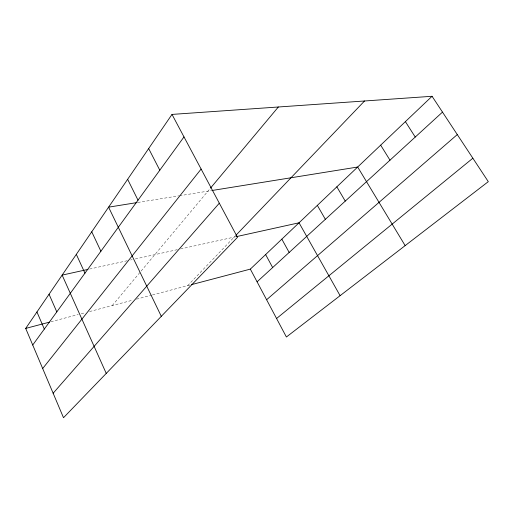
<?xml version="1.0" encoding="UTF-8"?>
<svg xmlns="http://www.w3.org/2000/svg" width="514" height="514" viewBox="0 0 514 514"><rect width="100%" height="100%" fill="white"/><g stroke="black" fill="none" stroke-linecap="round" stroke-linejoin="round"><path stroke-width="0.39" stroke-dasharray="2.57 1.93" d="M112.245 305.567L209.988 188.715M187.655 285.656L235.245 235.971M50.886 321.764L78.212 314.549M81.238 313.752L85.028 312.75M89.564 311.555L132.708 300.163M136.493 299.161L151.694 295.152M152.459 294.946L189.923 285.058M89.564 269.053L127.459 260.688M130.588 259.994L132.149 259.647M135.285 258.96L177.439 249.65M180.555 248.956L235.663 236.787M137.829 202.452L178.763 195.853M179.547 195.731L211.061 190.649"/><path stroke-width="0.77" d="M172.004 114.41L237.5 237.327L63.505 417.721L25.7 328.414L172.004 114.41L432.056 96.279L488.3 181.654L286.394 336.998L250.337 269.111L432.056 96.279M32.729 345.01L183.993 136.917M42.681 368.525L201.122 169.061M210.496 188.111L278.344 106.996M53.141 393.242L219.311 203.184M235.797 235.399L364.542 100.988M257.084 281.807L442.496 112.116M266.605 299.739L457.293 134.578M276.571 318.5L472.861 158.216M25.7 328.414L49.357 322.169M191.433 284.66L250.337 269.111M87.997 269.4L62.143 275.112L106.244 373.408M236.421 236.62L299.039 222.793L340.101 295.672M137.039 202.58L108.589 207.161L161.3 316.328M211.839 190.527L357.673 167.024L405.154 245.621M405.398 121.638L415.248 137.058M380.668 145.154L389.991 160.175M336.843 186.839L345.26 201.109M317.344 205.388L325.362 219.317M281.833 239.151L289.17 252.445M265.629 254.565L272.658 267.556M148.662 148.552L159.796 170.205M127.633 179.309L138.015 200.171M91.749 231.795L100.892 251.237M76.323 254.359L84.951 273.165M49.055 294.252L56.803 311.889M36.944 311.966L44.313 329.069"/></g></svg>
